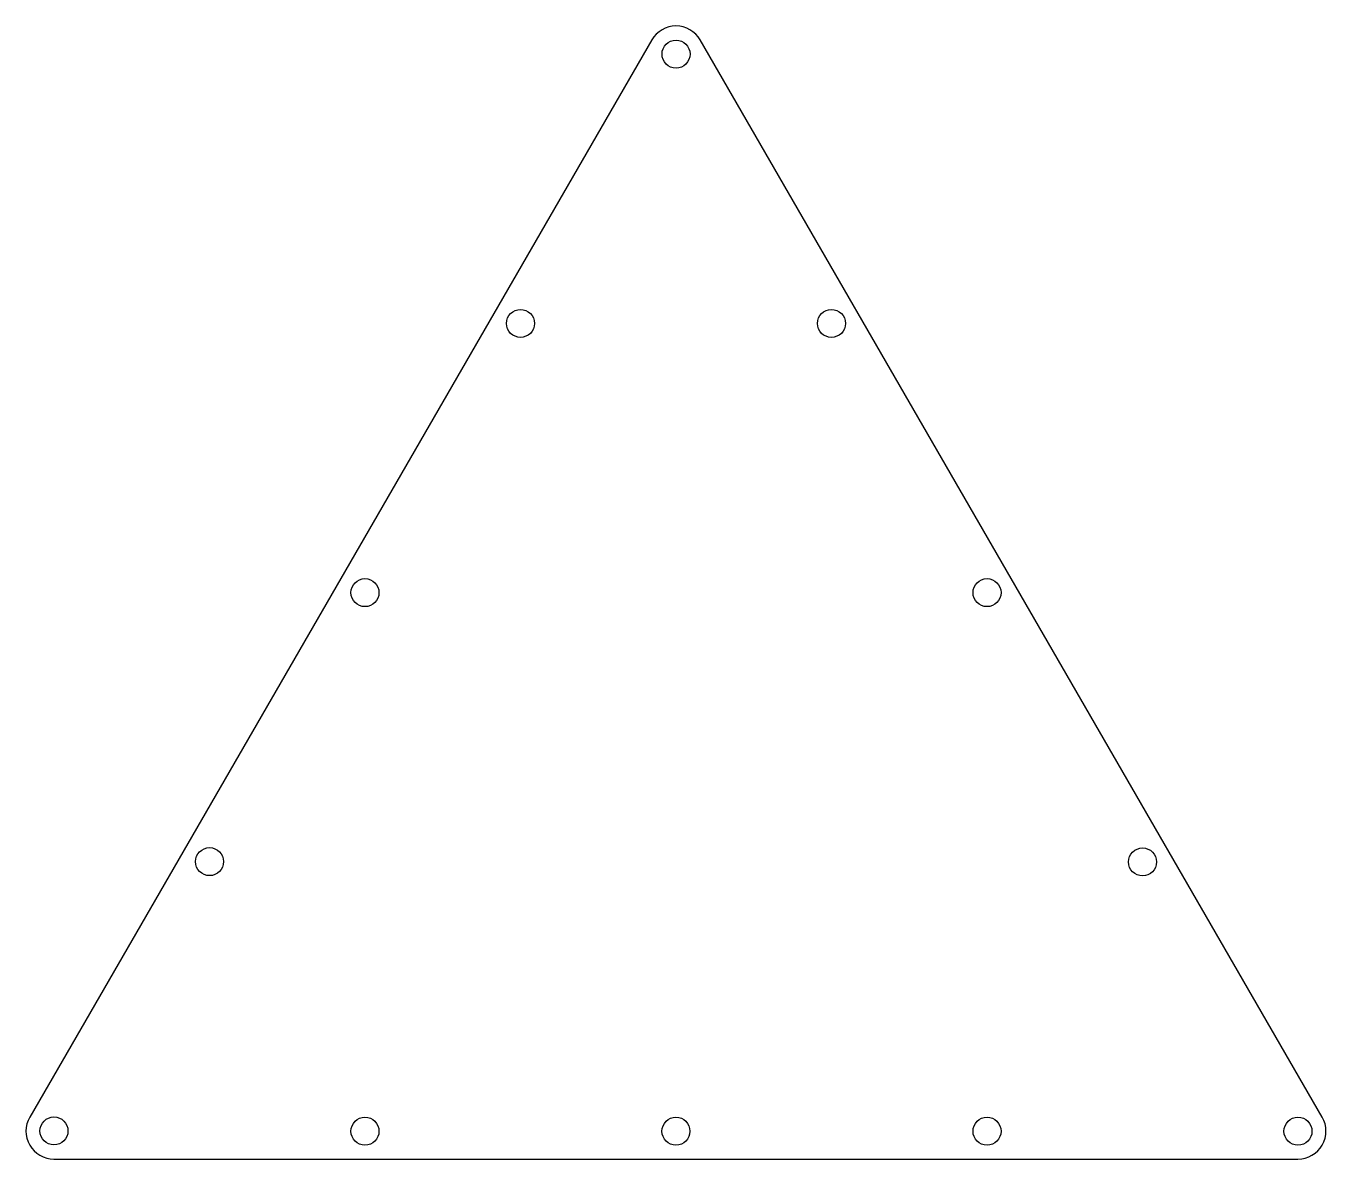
# Model space of a CAD drawing. Extents: x -3 to 136, y 0 to 121.
import ezdxf

# ---------------------------------------------------------------- set-up
doc = ezdxf.new("R2010")
doc.units = 0
doc.layers.get('0').update_dxf_attribs({"linetype": 'CONTINUOUS'})

msp = doc.modelspace()

# ---------------------------------------------------------------- linework, layer by layer
msp.add_lwpolyline([(-2.6, 4.5, 0.57735), (0, 0), (133.33, 0, 0.57735), (135.93, 4.5), (69.26, 119.97, 0.57735), (64.07, 119.97)], format="xyb", close=True)
for centre in [(66.67, 118.45), (50, 89.58), (83.33, 89.58), (33.33, 60.72), (100, 60.72), (16.67, 31.88), (116.67, 31.85), (0, 3.01), (33.33, 2.98), (66.66, 2.98), (100, 2.98), (133.33, 2.98)]:
    msp.add_circle(centre, 1.5)

doc.saveas('drawing.dxf')
